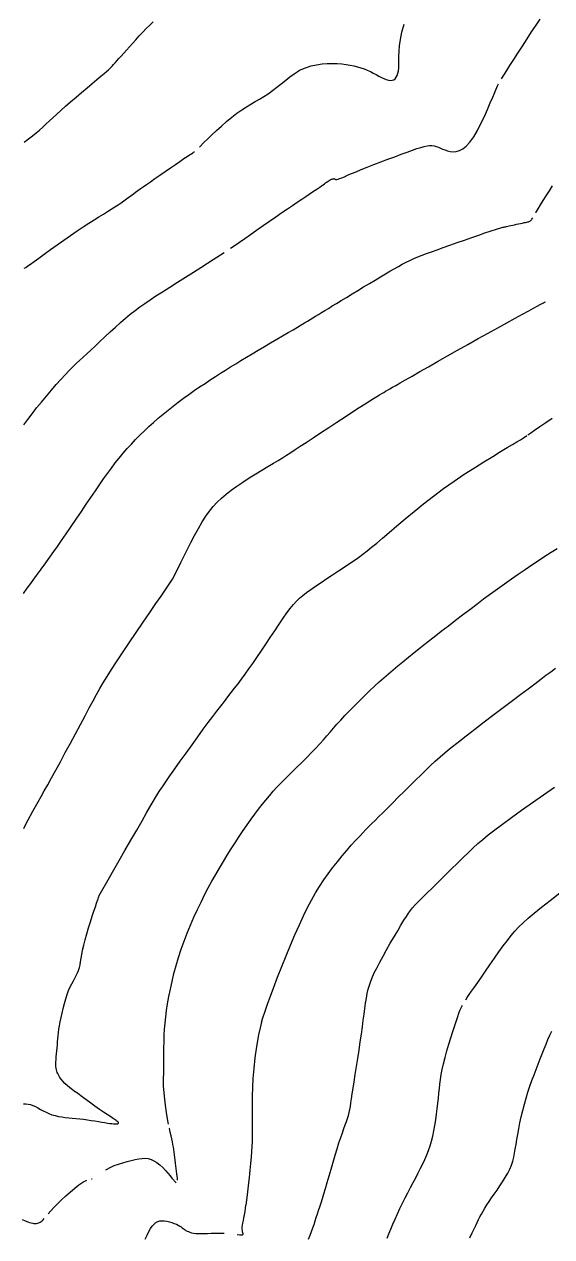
# Model space of a CAD drawing. Header units: millimetres. Extents: x 2235526 to 2245569, y 371981 to 382303.
# Drawn here: x 2243157.5 to 2243336.4, y 381444.5 to 381855.8 of the extents above; entities that cross this region are included whole.
import ezdxf

# ---------------------------------------------------------------- set-up
doc = ezdxf.new("R2010")
doc.units = ezdxf.units.MM
doc.linetypes.add('CONTI', pattern=[0])
for name, color, linetype, transparency in [('149', 10, 'CONTI', 0.7), ('151', 10, 'CONTI', 0.7), ('153', 10, 'CONTI', 0.7), ('155', 10, 'CONTI', 0.7), ('157', 10, 'CONTI', 0.7), ('159', 10, 'CONTI', 0.7), ('161', 10, 'CONTI', 0.7), ('163', 10, 'CONTI', 0.7), ('165', 10, 'CONTI', 0.7), ('167', 10, 'CONTI', 0.7), ('169', 10, 'CONTI', 0.7)]:
    doc.layers.add(name, color=color, linetype=linetype, transparency=transparency)

msp = doc.modelspace()

# ---------------------------------------------------------------- linework, layer by layer
at = {"layer": '149', "elevation": 149}
msp.add_lwpolyline([(2243157.41, 381815.83), (2243158.91, 381816.92), (2243160.25, 381817.95), (2243161.47, 381818.93), (2243162.61, 381819.9), (2243163.73, 381820.89), (2243164.85, 381821.9), (2243165.99, 381822.97), (2243167.2, 381824.09), (2243168.5, 381825.29), (2243169.91, 381826.58), (2243171.47, 381827.98), (2243173.2, 381829.49), (2243175.03, 381831.07), (2243176.91, 381832.66), (2243178.76, 381834.22), (2243180.51, 381835.69), (2243182.1, 381837.02), (2243183.45, 381838.15), (2243184.53, 381839.05), (2243185.36, 381839.75), (2243186, 381840.31), (2243186.5, 381840.77), (2243186.93, 381841.19), (2243187.34, 381841.61), (2243187.78, 381842.09), (2243188.3, 381842.67), (2243188.9, 381843.35), (2243189.59, 381844.12), (2243190.36, 381844.99), (2243191.21, 381845.95), (2243192.13, 381846.99), (2243193.13, 381848.12), (2243194.2, 381849.31), (2243195.32, 381850.55), (2243196.49, 381851.82), (2243197.67, 381853.08), (2243198.85, 381854.31), (2243200.03, 381855.49), (2243201.18, 381856.58)], dxfattribs=at)
at = {"layer": '151'}
msp.add_lwpolyline([(2243250.88, 381840.26), (2243252.83, 381841.05), (2243254.75, 381841.64), (2243256.64, 381842.07), (2243258.48, 381842.34), (2243260.26, 381842.48), (2243261.98, 381842.52), (2243263.62, 381842.46), (2243265.17, 381842.34), (2243266.63, 381842.16), (2243268, 381841.94), (2243269.29, 381841.68), (2243270.51, 381841.37), (2243271.67, 381841.02), (2243272.78, 381840.63), (2243273.84, 381840.2), (2243274.87, 381839.74), (2243275.86, 381839.24), (2243276.83, 381838.73), (2243277.76, 381838.23), (2243278.65, 381837.77), (2243279.49, 381837.36), (2243280.28, 381837.04), (2243281.01, 381836.82), (2243281.68, 381836.72), (2243282.29, 381836.77), (2243282.82, 381836.97), (2243283.28, 381837.3), (2243283.67, 381837.78), (2243283.99, 381838.4), (2243284.24, 381839.15), (2243284.41, 381840.04), (2243284.51, 381841.05), (2243284.54, 381842.19), (2243284.54, 381843.48), (2243284.54, 381844.95), (2243284.61, 381846.62), (2243284.77, 381848.51), (2243285.08, 381850.65), (2243285.58, 381853.07), (2243286.31, 381855.79)], dxfattribs=at)
at = {"layer": '151', "elevation": 151}
for points in [[(2243216.92, 381814.12), (2243218.54, 381815.73), (2243219.72, 381816.87), (2243221.11, 381818.22), (2243222.68, 381819.7), (2243224.36, 381821.25), (2243226.11, 381822.8), (2243227.87, 381824.28), (2243229.6, 381825.63), (2243231.25, 381826.8), (2243232.82, 381827.82), (2243234.34, 381828.73), (2243235.82, 381829.58), (2243237.27, 381830.41), (2243238.72, 381831.28), (2243240.19, 381832.23), (2243241.67, 381833.28), (2243243.17, 381834.41), (2243244.67, 381835.59), (2243246.15, 381836.77), (2243247.6, 381837.91), (2243249.01, 381838.98), (2243250.35, 381839.92), (2243250.88, 381840.26)], [(2243157.5, 381773), (2243157.97, 381773.32), (2243158.64, 381773.79), (2243159.57, 381774.45), (2243160.8, 381775.33), (2243162.4, 381776.47), (2243164.28, 381777.83), (2243166.37, 381779.34), (2243168.61, 381780.93), (2243170.9, 381782.56), (2243173.19, 381784.16), (2243175.4, 381785.66), (2243177.46, 381787.03), (2243179.38, 381788.27), (2243181.15, 381789.39), (2243182.79, 381790.41), (2243184.3, 381791.34), (2243185.7, 381792.21), (2243186.99, 381793.02), (2243188.19, 381793.79), (2243189.29, 381794.52), (2243190.31, 381795.21), (2243191.25, 381795.88), (2243192.13, 381796.51), (2243192.96, 381797.11), (2243193.73, 381797.68), (2243194.48, 381798.23), (2243195.22, 381798.77), (2243196, 381799.34), (2243196.85, 381799.96), (2243197.82, 381800.66), (2243198.95, 381801.46), (2243200.26, 381802.38), (2243201.79, 381803.44), (2243203.48, 381804.61), (2243205.25, 381805.83), (2243207.03, 381807.04), (2243208.74, 381808.21), (2243210.3, 381809.28), (2243211.65, 381810.19), (2243212.73, 381810.92), (2243213.56, 381811.47), (2243214.17, 381811.88), (2243214.61, 381812.16), (2243214.91, 381812.35), (2243215.11, 381812.48), (2243215.25, 381812.56)]]:
    msp.add_lwpolyline(points, dxfattribs=at)
at = {"layer": '153', "elevation": 153}
for points in [[(2243319.36, 381837.26), (2243321.15, 381840.12), (2243322.22, 381841.8), (2243323.5, 381843.8), (2243324.94, 381846.02), (2243326.47, 381848.38), (2243328.03, 381850.8), (2243329.59, 381853.18), (2243331.08, 381855.44), (2243332.45, 381857.51)], [(2243227.48, 381779.8), (2243229.04, 381780.88), (2243230.5, 381781.91), (2243232.25, 381783.13), (2243234.21, 381784.5), (2243236.31, 381785.97), (2243238.49, 381787.49), (2243240.68, 381789.01), (2243242.81, 381790.48), (2243244.83, 381791.87), (2243246.72, 381793.15), (2243248.48, 381794.34), (2243250.1, 381795.43), (2243251.59, 381796.43), (2243252.95, 381797.34), (2243254.16, 381798.15), (2243255.24, 381798.88), (2243256.19, 381799.52), (2243257.01, 381800.08), (2243257.73, 381800.57), (2243258.34, 381800.99), (2243258.86, 381801.36), (2243259.31, 381801.67), (2243259.69, 381801.94), (2243260.01, 381802.18), (2243260.28, 381802.37), (2243260.52, 381802.54), (2243260.75, 381802.69), (2243260.96, 381802.83), (2243261.19, 381802.95), (2243261.42, 381803.07), (2243261.67, 381803.18), (2243261.91, 381803.28), (2243262.14, 381803.35), (2243262.35, 381803.4), (2243262.53, 381803.42), (2243262.67, 381803.4), (2243262.77, 381803.35), (2243262.84, 381803.27), (2243262.93, 381803.2), (2243263.05, 381803.14), (2243263.23, 381803.11), (2243263.51, 381803.14), (2243263.91, 381803.24), (2243264.45, 381803.43), (2243265.16, 381803.71), (2243266.06, 381804.08), (2243267.15, 381804.54), (2243268.47, 381805.1), (2243270.01, 381805.74), (2243271.81, 381806.47), (2243273.85, 381807.29), (2243276.08, 381808.16), (2243278.43, 381809.07), (2243280.81, 381809.98), (2243283.15, 381810.86), (2243285.37, 381811.69), (2243287.39, 381812.43), (2243289.15, 381813.07), (2243290.67, 381813.6), (2243291.99, 381814.01), (2243293.12, 381814.32), (2243294.11, 381814.52), (2243294.99, 381814.61), (2243295.78, 381814.6), (2243296.53, 381814.49), (2243297.24, 381814.29), (2243297.95, 381814.04), (2243298.66, 381813.74), (2243299.39, 381813.44), (2243300.17, 381813.14), (2243301.01, 381812.87), (2243301.93, 381812.65), (2243302.92, 381812.55), (2243303.97, 381812.63), (2243305.08, 381812.93), (2243306.24, 381813.52), (2243307.43, 381814.46), (2243308.67, 381815.81), (2243309.92, 381817.6), (2243311.17, 381819.73), (2243312.39, 381822.08), (2243313.55, 381824.5), (2243314.62, 381826.89), (2243315.57, 381829.1), (2243316.37, 381831.01), (2243316.97, 381832.42), (2243317.43, 381833.51), (2243317.78, 381834.33), (2243318.03, 381834.91), (2243318.21, 381835.31), (2243318.33, 381835.57)], [(2243157.32, 381719.87), (2243158.66, 381721.71), (2243160.11, 381723.62), (2243161.67, 381725.61), (2243163.31, 381727.63), (2243164.99, 381729.66), (2243166.68, 381731.64), (2243168.34, 381733.54), (2243169.92, 381735.31), (2243171.39, 381736.9), (2243172.73, 381738.3), (2243173.96, 381739.53), (2243175.12, 381740.67), (2243176.27, 381741.75), (2243177.44, 381742.83), (2243178.68, 381743.97), (2243180.03, 381745.23), (2243181.53, 381746.63), (2243183.15, 381748.16), (2243184.85, 381749.77), (2243186.61, 381751.41), (2243188.38, 381753.04), (2243190.13, 381754.62), (2243191.83, 381756.1), (2243193.45, 381757.45), (2243195.05, 381758.7), (2243196.65, 381759.9), (2243198.33, 381761.09), (2243200.14, 381762.32), (2243202.12, 381763.62), (2243204.33, 381765.05), (2243206.81, 381766.63), (2243209.45, 381768.32), (2243212.17, 381770.04), (2243214.84, 381771.73), (2243217.37, 381773.32), (2243219.64, 381774.75), (2243221.54, 381775.94), (2243225.34, 381778.34)]]:
    msp.add_lwpolyline(points, dxfattribs=at)
at = {"layer": '155', "elevation": 155}
for points in [[(2243331.01, 381791.93), (2243331.05, 381791.99), (2243331.08, 381792.05), (2243331.77, 381793.17), (2243332.59, 381794.48), (2243333.51, 381795.96), (2243334.52, 381797.55), (2243335.59, 381799.23), (2243336.69, 381800.95)], [(2243157.21, 381662.64), (2243158.52, 381664.46), (2243159.72, 381666.11), (2243160.75, 381667.53), (2243161.62, 381668.73), (2243162.35, 381669.73), (2243162.96, 381670.56), (2243163.46, 381671.24), (2243163.87, 381671.79), (2243164.19, 381672.24), (2243167.54, 381676.97), (2243168.72, 381678.67), (2243170.12, 381680.7), (2243171.69, 381682.97), (2243173.37, 381685.4), (2243175.11, 381687.93), (2243176.84, 381690.46), (2243178.52, 381692.93), (2243180.11, 381695.27), (2243181.6, 381697.48), (2243183.02, 381699.56), (2243184.39, 381701.54), (2243185.72, 381703.43), (2243187.03, 381705.23), (2243188.34, 381706.96), (2243189.67, 381708.64), (2243191.03, 381710.26), (2243192.4, 381711.84), (2243193.81, 381713.38), (2243195.24, 381714.89), (2243196.71, 381716.37), (2243198.21, 381717.83), (2243199.75, 381719.28), (2243201.33, 381720.71), (2243202.94, 381722.13), (2243204.59, 381723.53), (2243206.27, 381724.91), (2243207.99, 381726.27), (2243209.74, 381727.61), (2243211.53, 381728.93), (2243213.33, 381730.22), (2243215.15, 381731.49), (2243216.97, 381732.73), (2243218.79, 381733.94), (2243220.58, 381735.12), (2243222.34, 381736.26), (2243224.06, 381737.37), (2243225.77, 381738.46), (2243227.48, 381739.53), (2243229.21, 381740.61), (2243230.99, 381741.7), (2243232.84, 381742.82), (2243234.78, 381743.98), (2243236.82, 381745.19), (2243238.92, 381746.44), (2243241.03, 381747.68), (2243243.11, 381748.9), (2243245.11, 381750.07), (2243246.97, 381751.16), (2243248.65, 381752.15), (2243250.11, 381753.01), (2243251.39, 381753.77), (2243252.51, 381754.44), (2243253.52, 381755.05), (2243254.46, 381755.62), (2243255.37, 381756.18), (2243256.3, 381756.74), (2243257.26, 381757.34), (2243258.3, 381757.97), (2243259.41, 381758.65), (2243260.63, 381759.4), (2243261.96, 381760.21), (2243263.41, 381761.1), (2243265.02, 381762.07), (2243266.77, 381763.14), (2243268.65, 381764.28), (2243270.6, 381765.46), (2243272.58, 381766.66), (2243274.54, 381767.85), (2243276.46, 381769), (2243278.27, 381770.09), (2243279.96, 381771.1), (2243281.52, 381772.02), (2243282.99, 381772.87), (2243284.38, 381773.65), (2243285.71, 381774.38), (2243287.02, 381775.05), (2243288.31, 381775.68), (2243289.62, 381776.27), (2243290.97, 381776.84), (2243292.4, 381777.41), (2243293.95, 381777.99), (2243295.63, 381778.61), (2243297.5, 381779.28), (2243299.58, 381780.02), (2243301.88, 381780.83), (2243304.34, 381781.7), (2243306.84, 381782.58), (2243309.3, 381783.45), (2243311.63, 381784.26), (2243313.72, 381784.99), (2243315.48, 381785.6), (2243319.82, 381786.92), (2243320.06, 381786.96), (2243320.34, 381787.01), (2243320.67, 381787.08), (2243321.06, 381787.16), (2243321.49, 381787.26), (2243321.99, 381787.37), (2243322.54, 381787.49), (2243323.15, 381787.63), (2243323.81, 381787.77), (2243324.49, 381787.93), (2243325.17, 381788.08), (2243325.83, 381788.22), (2243326.45, 381788.36), (2243327.01, 381788.48), (2243327.5, 381788.57), (2243327.92, 381788.66), (2243328.27, 381788.73), (2243328.56, 381788.8), (2243328.8, 381788.87), (2243329, 381788.96), (2243329.17, 381789.05), (2243329.33, 381789.19), (2243329.49, 381789.39), (2243329.69, 381789.7), (2243329.97, 381790.17)]]:
    msp.add_lwpolyline(points, dxfattribs=at)
at = {"layer": '157', "elevation": 157}
msp.add_lwpolyline([(2243157.29, 381583), (2243158.01, 381584.46), (2243158.77, 381585.89), (2243159.57, 381587.34), (2243160.41, 381588.83), (2243161.28, 381590.37), (2243162.21, 381592), (2243163.2, 381593.76), (2243164.28, 381595.68), (2243165.45, 381597.79), (2243166.74, 381600.13), (2243168.17, 381602.73), (2243169.73, 381605.6), (2243171.39, 381608.68), (2243173.11, 381611.86), (2243174.83, 381615.06), (2243176.51, 381618.19), (2243178.09, 381621.15), (2243179.54, 381623.85), (2243180.82, 381626.23), (2243181.99, 381628.37), (2243183.12, 381630.39), (2243184.29, 381632.4), (2243185.57, 381634.51), (2243187.03, 381636.84), (2243188.76, 381639.5), (2243190.79, 381642.56), (2243193.04, 381645.92), (2243195.42, 381649.42), (2243197.8, 381652.92), (2243200.08, 381656.24), (2243202.15, 381659.26), (2243203.9, 381661.8), (2243207.74, 381667.5), (2243209.75, 381671.48), (2243210.6, 381673.21), (2243211.61, 381675.26), (2243212.75, 381677.54), (2243213.98, 381679.94), (2243215.27, 381682.37), (2243216.57, 381684.74), (2243217.86, 381686.94), (2243219.12, 381688.91), (2243220.35, 381690.66), (2243221.61, 381692.24), (2243222.94, 381693.69), (2243224.36, 381695.06), (2243225.92, 381696.39), (2243227.65, 381697.72), (2243229.58, 381699.09), (2243231.66, 381700.48), (2243233.82, 381701.87), (2243235.99, 381703.23), (2243238.12, 381704.53), (2243240.14, 381705.74), (2243241.98, 381706.85), (2243243.6, 381707.84), (2243245.06, 381708.75), (2243246.46, 381709.63), (2243247.88, 381710.53), (2243249.4, 381711.52), (2243251.11, 381712.64), (2243253.1, 381713.95), (2243255.43, 381715.48), (2243258.02, 381717.18), (2243260.76, 381718.98), (2243263.55, 381720.8), (2243266.28, 381722.58), (2243268.84, 381724.25), (2243271.13, 381725.73), (2243273.06, 381726.97), (2243274.67, 381727.99), (2243275.99, 381728.82), (2243277.08, 381729.48), (2243277.98, 381730.03), (2243278.75, 381730.48), (2243279.42, 381730.88), (2243280.05, 381731.26), (2243280.71, 381731.65), (2243281.47, 381732.09), (2243282.38, 381732.62), (2243283.53, 381733.29), (2243284.98, 381734.13), (2243286.8, 381735.17), (2243289.03, 381736.45), (2243291.64, 381737.94), (2243294.55, 381739.59), (2243297.7, 381741.39), (2243301.04, 381743.27), (2243304.49, 381745.22), (2243307.99, 381747.19), (2243311.47, 381749.13), (2243314.88, 381751.03), (2243318.15, 381752.85), (2243321.22, 381754.54), (2243324.03, 381756.09), (2243326.52, 381757.45), (2243328.62, 381758.6), (2243330.22, 381759.48), (2243331.47, 381760.15), (2243332.43, 381760.66), (2243333.13, 381761.03), (2243333.63, 381761.29), (2243333.99, 381761.47), (2243334.27, 381761.6)], dxfattribs=at)
at = {"layer": '159', "elevation": 159}
for points in [[(2243328.26, 381716.47), (2243329.33, 381717.2), (2243330.6, 381718.06), (2243332.36, 381719.28), (2243334.39, 381720.68), (2243336.57, 381722.19)], [(2243175.19, 381493.36), (2243174.91, 381493.56), (2243173.41, 381494.68), (2243172.2, 381495.66), (2243171.25, 381496.5), (2243170.52, 381497.24), (2243169.98, 381497.87), (2243169.57, 381498.43), (2243169.27, 381498.93), (2243169.04, 381499.38), (2243168.83, 381499.81), (2243168.65, 381500.22), (2243168.5, 381500.65), (2243168.38, 381501.12), (2243168.29, 381501.63), (2243168.24, 381502.22), (2243168.21, 381502.9), (2243168.23, 381503.68), (2243168.27, 381504.55), (2243168.33, 381505.5), (2243168.41, 381506.5), (2243168.51, 381507.53), (2243168.61, 381508.57), (2243168.7, 381509.6), (2243168.8, 381510.61), (2243168.89, 381511.62), (2243168.99, 381512.64), (2243169.12, 381513.7), (2243169.26, 381514.83), (2243169.45, 381516.04), (2243169.68, 381517.37), (2243169.96, 381518.82), (2243170.29, 381520.36), (2243170.67, 381521.94), (2243171.08, 381523.54), (2243171.54, 381525.11), (2243172.02, 381526.6), (2243172.54, 381527.97), (2243173.07, 381529.2), (2243173.62, 381530.3), (2243174.15, 381531.3), (2243174.67, 381532.22), (2243175.14, 381533.1), (2243175.56, 381533.96), (2243175.91, 381534.83), (2243176.18, 381535.74), (2243176.4, 381536.71), (2243176.59, 381537.77), (2243176.78, 381538.94), (2243177, 381540.24), (2243177.28, 381541.71), (2243177.65, 381543.37), (2243178.12, 381545.22), (2243178.69, 381547.21), (2243179.3, 381549.25), (2243179.93, 381551.27), (2243180.55, 381553.19), (2243181.13, 381554.93), (2243181.62, 381556.42), (2243182.01, 381557.59), (2243182.31, 381558.48), (2243182.53, 381559.13), (2243182.68, 381559.58), (2243182.79, 381559.88), (2243182.86, 381560.09), (2243182.92, 381560.24), (2243186.37, 381566.32), (2243187.9, 381568.97), (2243189.69, 381572.09), (2243191.64, 381575.5), (2243193.66, 381579), (2243195.62, 381582.42), (2243197.43, 381585.58), (2243198.98, 381588.29), (2243200.21, 381590.43), (2243201.17, 381592.1), (2243201.97, 381593.45), (2243202.69, 381594.63), (2243203.46, 381595.81), (2243204.35, 381597.13), (2243205.47, 381598.75), (2243206.89, 381600.79), (2243208.56, 381603.17), (2243210.41, 381605.79), (2243212.38, 381608.55), (2243214.38, 381611.35), (2243216.34, 381614.07), (2243218.2, 381616.62), (2243219.89, 381618.9), (2243221.42, 381620.95), (2243222.83, 381622.79), (2243224.13, 381624.48), (2243225.35, 381626.06), (2243226.53, 381627.57), (2243227.68, 381629.05), (2243228.83, 381630.54), (2243230, 381632.06), (2243231.19, 381633.64), (2243232.42, 381635.31), (2243233.69, 381637.07), (2243235.02, 381638.95), (2243236.41, 381640.98), (2243237.88, 381643.16), (2243239.4, 381645.44), (2243240.93, 381647.76), (2243242.44, 381650.04), (2243243.91, 381652.23), (2243245.3, 381654.26), (2243246.57, 381656.06), (2243247.72, 381657.6), (2243248.78, 381658.9), (2243249.8, 381660.04), (2243250.85, 381661.06), (2243251.97, 381662.02), (2243253.22, 381663), (2243254.65, 381664.04), (2243256.31, 381665.18), (2243258.14, 381666.42), (2243260.09, 381667.71), (2243262.09, 381669.03), (2243264.08, 381670.34), (2243265.99, 381671.61), (2243267.77, 381672.8), (2243269.38, 381673.89), (2243270.86, 381674.93), (2243272.29, 381675.99), (2243273.74, 381677.1), (2243275.3, 381678.34), (2243277.03, 381679.77), (2243279.01, 381681.44), (2243281.3, 381683.39), (2243283.87, 381685.58), (2243286.69, 381687.97), (2243289.73, 381690.48), (2243292.94, 381693.07), (2243296.29, 381695.68), (2243299.74, 381698.25), (2243303.25, 381700.73), (2243306.75, 381703.1), (2243310.15, 381705.31), (2243313.39, 381707.35), (2243316.37, 381709.19), (2243319.04, 381710.79), (2243321.3, 381712.15), (2243323.1, 381713.23), (2243324.55, 381714.1), (2243325.75, 381714.84), (2243326.84, 381715.53), (2243327.92, 381716.24)]]:
    msp.add_lwpolyline(points, dxfattribs=at)
at = {"layer": '159'}
msp.add_lwpolyline([(2243157.2, 381489.53), (2243157.98, 381489.54), (2243158.77, 381489.45), (2243159.59, 381489.27), (2243160.42, 381488.97), (2243161.26, 381488.59), (2243162.13, 381488.15), (2243163.01, 381487.67), (2243163.93, 381487.18), (2243164.87, 381486.7), (2243165.86, 381486.25), (2243166.88, 381485.86), (2243167.94, 381485.54), (2243169.04, 381485.3), (2243170.18, 381485.11), (2243171.35, 381484.95), (2243172.55, 381484.83), (2243173.78, 381484.72), (2243175.04, 381484.6), (2243176.32, 381484.47), (2243177.61, 381484.31), (2243178.91, 381484.13), (2243180.18, 381483.94), (2243181.43, 381483.74), (2243182.62, 381483.54), (2243183.74, 381483.35), (2243184.78, 381483.17), (2243185.71, 381483.03), (2243186.52, 381482.91), (2243187.22, 381482.83), (2243187.8, 381482.77), (2243188.29, 381482.74), (2243188.68, 381482.74), (2243188.99, 381482.77), (2243189.22, 381482.81), (2243189.37, 381482.88), (2243189.45, 381482.97), (2243189.46, 381483.09), (2243189.39, 381483.24), (2243189.21, 381483.44), (2243188.93, 381483.68), (2243188.53, 381483.99), (2243188.01, 381484.36), (2243187.35, 381484.81), (2243186.54, 381485.34), (2243185.56, 381485.98), (2243184.4, 381486.75), (2243183.04, 381487.67), (2243181.45, 381488.77), (2243179.63, 381490.07), (2243177.54, 381491.59), (2243175.19, 381493.36)], dxfattribs=at)
at = {"layer": '161', "elevation": 161}
for points in [[(2243204.76, 381495.61), (2243204.76, 381497.72), (2243204.77, 381500.55), (2243204.79, 381503.34), (2243204.82, 381505.99), (2243204.85, 381508.43), (2243204.9, 381510.7), (2243204.98, 381512.84), (2243205.1, 381514.91), (2243205.26, 381516.96), (2243205.48, 381519.04), (2243205.76, 381521.21), (2243206.11, 381523.52), (2243206.53, 381525.94), (2243207.03, 381528.47), (2243207.61, 381531.08), (2243208.27, 381533.76), (2243209.01, 381536.48), (2243209.83, 381539.23), (2243210.74, 381541.99), (2243211.73, 381544.75), (2243212.78, 381547.48), (2243213.89, 381550.19), (2243215.04, 381552.84), (2243216.22, 381555.44), (2243217.43, 381557.96), (2243218.66, 381560.4), (2243219.89, 381562.77), (2243221.15, 381565.07), (2243222.42, 381567.32), (2243223.7, 381569.52), (2243225.01, 381571.7), (2243226.34, 381573.86), (2243227.69, 381576), (2243229.04, 381578.13), (2243230.41, 381580.22), (2243231.76, 381582.25), (2243233.1, 381584.21), (2243234.41, 381586.09), (2243235.69, 381587.86), (2243236.93, 381589.52), (2243238.15, 381591.09), (2243239.37, 381592.6), (2243240.63, 381594.08), (2243241.93, 381595.56), (2243243.32, 381597.06), (2243244.81, 381598.62), (2243246.42, 381600.26), (2243248.11, 381601.95), (2243249.85, 381603.67), (2243251.58, 381605.38), (2243253.28, 381607.07), (2243254.9, 381608.7), (2243256.39, 381610.25), (2243257.73, 381611.69), (2243258.94, 381613.04), (2243260.09, 381614.35), (2243261.2, 381615.64), (2243262.33, 381616.95), (2243263.53, 381618.31), (2243264.83, 381619.75), (2243266.27, 381621.29), (2243267.84, 381622.91), (2243269.49, 381624.59), (2243271.2, 381626.28), (2243272.92, 381627.97), (2243274.63, 381629.61), (2243276.3, 381631.18), (2243277.9, 381632.65), (2243279.45, 381634.05), (2243280.99, 381635.41), (2243282.56, 381636.76), (2243284.18, 381638.12), (2243285.91, 381639.54), (2243287.76, 381641.05), (2243289.77, 381642.66), (2243291.92, 381644.36), (2243294.18, 381646.14), (2243296.52, 381647.97), (2243298.92, 381649.84), (2243301.35, 381651.72), (2243303.77, 381653.59), (2243306.18, 381655.44), (2243308.57, 381657.26), (2243310.94, 381659.05), (2243313.3, 381660.82), (2243315.65, 381662.56), (2243318, 381664.27), (2243320.35, 381665.95), (2243322.71, 381667.61), (2243325.06, 381669.24), (2243327.39, 381670.82), (2243329.69, 381672.36), (2243331.93, 381673.86), (2243334.1, 381675.29), (2243336.2, 381676.67), (2243338.2, 381677.99)], [(2243185.2, 381467.15), (2243186.8, 381468.08), (2243188.03, 381468.62), (2243189.41, 381469.11), (2243190.88, 381469.56), (2243192.36, 381469.96), (2243193.78, 381470.32), (2243195.1, 381470.64), (2243196.31, 381470.88), (2243197.43, 381471.03), (2243198.48, 381471.07), (2243199.5, 381470.97), (2243200.48, 381470.7), (2243201.47, 381470.25), (2243202.47, 381469.6), (2243203.47, 381468.8), (2243204.44, 381467.9), (2243205.36, 381466.95), (2243206.21, 381466.01), (2243206.95, 381465.14), (2243207.57, 381464.38), (2243208.95, 381462.75)], [(2243165.54, 381452.19), (2243166.44, 381453.23), (2243167.63, 381454.51), (2243168.81, 381455.71), (2243170.16, 381457.03), (2243171.61, 381458.39), (2243173.12, 381459.72), (2243174.61, 381460.98), (2243176.04, 381462.08), (2243177.33, 381462.96), (2243178.46, 381463.59), (2243178.75, 381463.7)], [(2243180.34, 381464.14), (2243180.46, 381464.14)], [(2243156.81, 381450.26), (2243157.83, 381449.87), (2243158.65, 381449.56), (2243159.31, 381449.32), (2243159.86, 381449.14), (2243160.33, 381449.02), (2243160.76, 381448.96), (2243161.18, 381448.94), (2243161.6, 381448.97), (2243162.02, 381449.05), (2243162.42, 381449.18), (2243162.82, 381449.36), (2243163.2, 381449.6), (2243163.57, 381449.89), (2243163.91, 381450.22), (2243164.25, 381450.62)]]:
    msp.add_lwpolyline(points, dxfattribs=at)
at = {"layer": '161'}
for points in [[(2243206.37, 381482.65), (2243206.36, 381482.69), (2243206.02, 381484.47), (2243205.68, 381486.59), (2243205.35, 381489.11), (2243205.04, 381492.1), (2243204.76, 381495.61)], [(2243209.48, 381463.7), (2243209.48, 381463.74), (2243209.41, 381464.32), (2243209.34, 381465.01), (2243209.25, 381465.8), (2243209.15, 381466.65), (2243209.04, 381467.56), (2243208.93, 381468.51), (2243208.81, 381469.47), (2243208.69, 381470.43), (2243208.58, 381471.36), (2243208.46, 381472.26), (2243208.34, 381473.14), (2243208.22, 381474.01), (2243208.08, 381474.88), (2243207.92, 381475.77), (2243207.74, 381476.7), (2243207.53, 381477.69), (2243207.29, 381478.74), (2243207, 381479.89), (2243206.69, 381481.18), (2243206.66, 381481.34)]]:
    msp.add_lwpolyline(points, dxfattribs=at)
at = {"layer": '163', "elevation": 163}
for points in [[(2243237.94, 381517.22), (2243238.44, 381518.68), (2243239.2, 381520.95), (2243240.03, 381523.39), (2243240.99, 381526.11), (2243242.12, 381529.18), (2243243.41, 381532.54), (2243244.8, 381536.1), (2243246.28, 381539.74), (2243247.79, 381543.38), (2243249.31, 381546.91), (2243250.79, 381550.25), (2243252.22, 381553.3), (2243253.6, 381556.1), (2243254.95, 381558.67), (2243256.3, 381561.07), (2243257.67, 381563.32), (2243259.08, 381565.48), (2243260.55, 381567.59), (2243262.09, 381569.66), (2243263.68, 381571.69), (2243265.29, 381573.65), (2243266.87, 381575.51), (2243268.4, 381577.26), (2243269.83, 381578.85), (2243271.14, 381580.27), (2243272.3, 381581.5), (2243273.36, 381582.6), (2243274.36, 381583.62), (2243275.38, 381584.63), (2243276.46, 381585.7), (2243277.67, 381586.89), (2243279.06, 381588.26), (2243280.67, 381589.85), (2243282.45, 381591.63), (2243284.36, 381593.53), (2243286.34, 381595.5), (2243288.32, 381597.46), (2243290.24, 381599.37), (2243292.06, 381601.16), (2243293.73, 381602.79), (2243295.3, 381604.3), (2243296.87, 381605.75), (2243298.51, 381607.22), (2243300.3, 381608.75), (2243302.33, 381610.42), (2243304.66, 381612.29), (2243307.36, 381614.4), (2243310.35, 381616.7), (2243313.52, 381619.12), (2243316.76, 381621.57), (2243319.98, 381624), (2243323.06, 381626.32), (2243325.91, 381628.47), (2243328.44, 381630.38), (2243330.67, 381632.07), (2243332.65, 381633.58), (2243334.44, 381634.93), (2243336.08, 381636.15), (2243337.63, 381637.29)], [(2243229.7, 381445.19), (2243230.59, 381445.11), (2243231.23, 381445.09), (2243231.55, 381445.15), (2243231.7, 381445.28), (2243231.73, 381445.48), (2243231.67, 381445.76), (2243231.56, 381446.12), (2243231.46, 381446.55), (2243231.4, 381447.07), (2243231.41, 381447.66), (2243231.49, 381448.34), (2243231.62, 381449.11), (2243231.79, 381449.95), (2243231.98, 381450.88), (2243232.17, 381451.89), (2243232.36, 381452.99), (2243232.52, 381454.16), (2243232.61, 381455.2)], [(2243198.49, 381443.65), (2243199.12, 381445.01), (2243199.73, 381446.22), (2243200.33, 381447.25), (2243200.91, 381448.08), (2243201.51, 381448.75), (2243202.12, 381449.25), (2243202.76, 381449.6), (2243203.45, 381449.81), (2243204.19, 381449.89), (2243204.99, 381449.87), (2243205.83, 381449.74), (2243206.69, 381449.54), (2243207.53, 381449.29), (2243208.34, 381448.99), (2243209.08, 381448.68), (2243209.73, 381448.37), (2243210.27, 381448.07), (2243210.71, 381447.79), (2243211.08, 381447.53), (2243211.41, 381447.28), (2243211.71, 381447.04), (2243212.01, 381446.82), (2243212.34, 381446.6), (2243212.71, 381446.38), (2243213.14, 381446.18), (2243213.64, 381446), (2243214.22, 381445.84), (2243214.88, 381445.71), (2243215.64, 381445.61), (2243216.5, 381445.55), (2243217.48, 381445.54), (2243218.55, 381445.56), (2243219.69, 381445.59), (2243220.9, 381445.63), (2243222.13, 381445.67), (2243223.39, 381445.68), (2243224.64, 381445.65), (2243224.95, 381445.64), (2243225.26, 381445.62)]]:
    msp.add_lwpolyline(points, dxfattribs=at)
at = {"layer": '163'}
msp.add_lwpolyline([(2243237.94, 381517.22), (2243236.98, 381512.99), (2243236.24, 381508.96), (2243235.69, 381505.14), (2243235.31, 381501.55), (2243235.05, 381498.19), (2243234.91, 381495.09), (2243234.83, 381492.24), (2243234.81, 381489.66), (2243234.81, 381487.36), (2243234.82, 381485.28), (2243234.83, 381483.39), (2243234.84, 381481.65), (2243234.84, 381479.99), (2243234.82, 381478.37), (2243234.78, 381476.76), (2243234.71, 381475.09), (2243234.6, 381473.32), (2243234.45, 381471.42), (2243234.26, 381469.35), (2243234.03, 381467.08), (2243233.75, 381464.56), (2243233.42, 381461.76), (2243233.04, 381458.66), (2243232.61, 381455.2)], dxfattribs=at)
at = {"layer": '165', "elevation": 165}
msp.add_lwpolyline([(2243253.93, 381443.68), (2243254.48, 381444.94), (2243254.96, 381446.19), (2243255.4, 381447.43), (2243255.8, 381448.65), (2243256.18, 381449.86), (2243256.55, 381451.04), (2243256.93, 381452.21), (2243257.32, 381453.39), (2243257.73, 381454.63), (2243258.16, 381455.95), (2243258.63, 381457.4), (2243259.13, 381459.02), (2243259.68, 381460.84), (2243260.28, 381462.89), (2243260.91, 381465.11), (2243261.57, 381467.43), (2243262.25, 381469.78), (2243262.92, 381472.1), (2243263.59, 381474.3), (2243264.22, 381476.34), (2243264.82, 381478.14), (2243265.38, 381479.73), (2243265.89, 381481.14), (2243266.36, 381482.4), (2243266.77, 381483.53), (2243267.14, 381484.59), (2243267.45, 381485.58), (2243267.7, 381486.56), (2243267.92, 381487.57), (2243268.11, 381488.66), (2243268.3, 381489.87), (2243268.51, 381491.27), (2243268.74, 381492.9), (2243269.02, 381494.82), (2243269.36, 381497.05), (2243269.75, 381499.54), (2243270.18, 381502.21), (2243270.62, 381504.98), (2243271.05, 381507.79), (2243271.47, 381510.54), (2243271.85, 381513.18), (2243272.18, 381515.62), (2243272.47, 381517.89), (2243272.74, 381519.98), (2243273, 381521.91), (2243273.25, 381523.7), (2243273.53, 381525.37), (2243273.83, 381526.93), (2243274.18, 381528.39), (2243274.59, 381529.81), (2243275.07, 381531.21), (2243275.65, 381532.66), (2243276.33, 381534.18), (2243277.14, 381535.83), (2243278.09, 381537.65), (2243279.18, 381539.67), (2243280.38, 381541.82), (2243281.64, 381544.02), (2243282.91, 381546.2), (2243284.14, 381548.28), (2243285.27, 381550.18), (2243286.27, 381551.82), (2243287.1, 381553.15), (2243287.82, 381554.24), (2243288.5, 381555.18), (2243289.22, 381556.06), (2243290.06, 381557), (2243291.1, 381558.07), (2243292.4, 381559.38), (2243294.03, 381560.99), (2243295.92, 381562.85), (2243297.98, 381564.89), (2243300.15, 381567.01), (2243302.33, 381569.14), (2243304.43, 381571.2), (2243306.38, 381573.1), (2243308.12, 381574.8), (2243309.73, 381576.34), (2243311.32, 381577.81), (2243313, 381579.27), (2243314.88, 381580.81), (2243317.05, 381582.52), (2243319.65, 381584.46), (2243322.72, 381586.69), (2243326.18, 381589.14), (2243329.87, 381591.73), (2243333.66, 381594.36), (2243337.39, 381596.95)], dxfattribs=at)
at = {"layer": '167', "elevation": 167}
for points in [[(2243307.23, 381524.82), (2243307.77, 381525.62), (2243308.43, 381526.58), (2243309.22, 381527.73), (2243310.17, 381529.1), (2243311.3, 381530.75), (2243312.55, 381532.57), (2243313.93, 381534.58), (2243315.41, 381536.72), (2243316.94, 381538.91), (2243318.47, 381541.07), (2243319.95, 381543.13), (2243321.36, 381545.01), (2243322.66, 381546.66), (2243323.91, 381548.14), (2243325.23, 381549.55), (2243326.69, 381550.97), (2243328.39, 381552.5), (2243330.43, 381554.21), (2243332.89, 381556.21), (2243335.83, 381558.54), (2243339.16, 381561.15)], [(2243280.56, 381443.92), (2243281.16, 381445.41), (2243281.81, 381447), (2243282.51, 381448.68), (2243283.26, 381450.42), (2243284.05, 381452.21), (2243284.88, 381454.01), (2243285.74, 381455.82), (2243286.64, 381457.61), (2243287.55, 381459.38), (2243288.46, 381461.11), (2243289.37, 381462.82), (2243290.26, 381464.48), (2243291.11, 381466.11), (2243291.92, 381467.68), (2243292.68, 381469.21), (2243293.38, 381470.71), (2243294.02, 381472.2), (2243294.61, 381473.71), (2243295.14, 381475.26), (2243295.63, 381476.86), (2243296.06, 381478.55), (2243296.45, 381480.33), (2243296.79, 381482.19), (2243297.09, 381484.09), (2243297.35, 381485.99), (2243297.58, 381487.88), (2243297.78, 381489.72), (2243297.96, 381491.47), (2243298.12, 381493.12), (2243298.28, 381494.7), (2243298.45, 381496.25), (2243298.67, 381497.83), (2243298.93, 381499.48), (2243299.28, 381501.23), (2243299.71, 381503.15), (2243300.24, 381505.24), (2243300.86, 381507.47), (2243301.53, 381509.74), (2243302.21, 381511.99), (2243302.89, 381514.14), (2243303.53, 381516.11), (2243304.09, 381517.82), (2243304.55, 381519.18), (2243304.94, 381520.28), (2243305.27, 381521.17), (2243305.57, 381521.9), (2243305.85, 381522.51), (2243306.14, 381523.06)]]:
    msp.add_lwpolyline(points, dxfattribs=at)
at = {"layer": '169', "elevation": 169}
msp.add_lwpolyline([(2243308.64, 381444.11), (2243309.45, 381445.75), (2243310.1, 381447.12), (2243310.64, 381448.28), (2243311.11, 381449.31), (2243311.57, 381450.26), (2243312.05, 381451.21), (2243312.57, 381452.17), (2243313.14, 381453.16), (2243313.75, 381454.18), (2243314.43, 381455.26), (2243315.17, 381456.4), (2243315.99, 381457.62), (2243316.89, 381458.91), (2243317.84, 381460.28), (2243318.8, 381461.69), (2243319.75, 381463.13), (2243320.65, 381464.58), (2243321.46, 381466.01), (2243322.16, 381467.41), (2243322.72, 381468.76), (2243323.17, 381470.09), (2243323.52, 381471.42), (2243323.8, 381472.79), (2243324.05, 381474.22), (2243324.3, 381475.75), (2243324.56, 381477.4), (2243324.87, 381479.19), (2243325.22, 381481.11), (2243325.63, 381483.12), (2243326.08, 381485.19), (2243326.57, 381487.3), (2243327.12, 381489.41), (2243327.7, 381491.5), (2243328.33, 381493.55), (2243329, 381495.54), (2243329.69, 381497.48), (2243330.39, 381499.37), (2243331.1, 381501.22), (2243331.81, 381503.02), (2243332.5, 381504.78), (2243333.17, 381506.5), (2243333.83, 381508.17), (2243334.47, 381509.79), (2243335.11, 381511.34), (2243335.75, 381512.83), (2243336.41, 381514.25)], dxfattribs=at)

doc.saveas('drawing.dxf')
